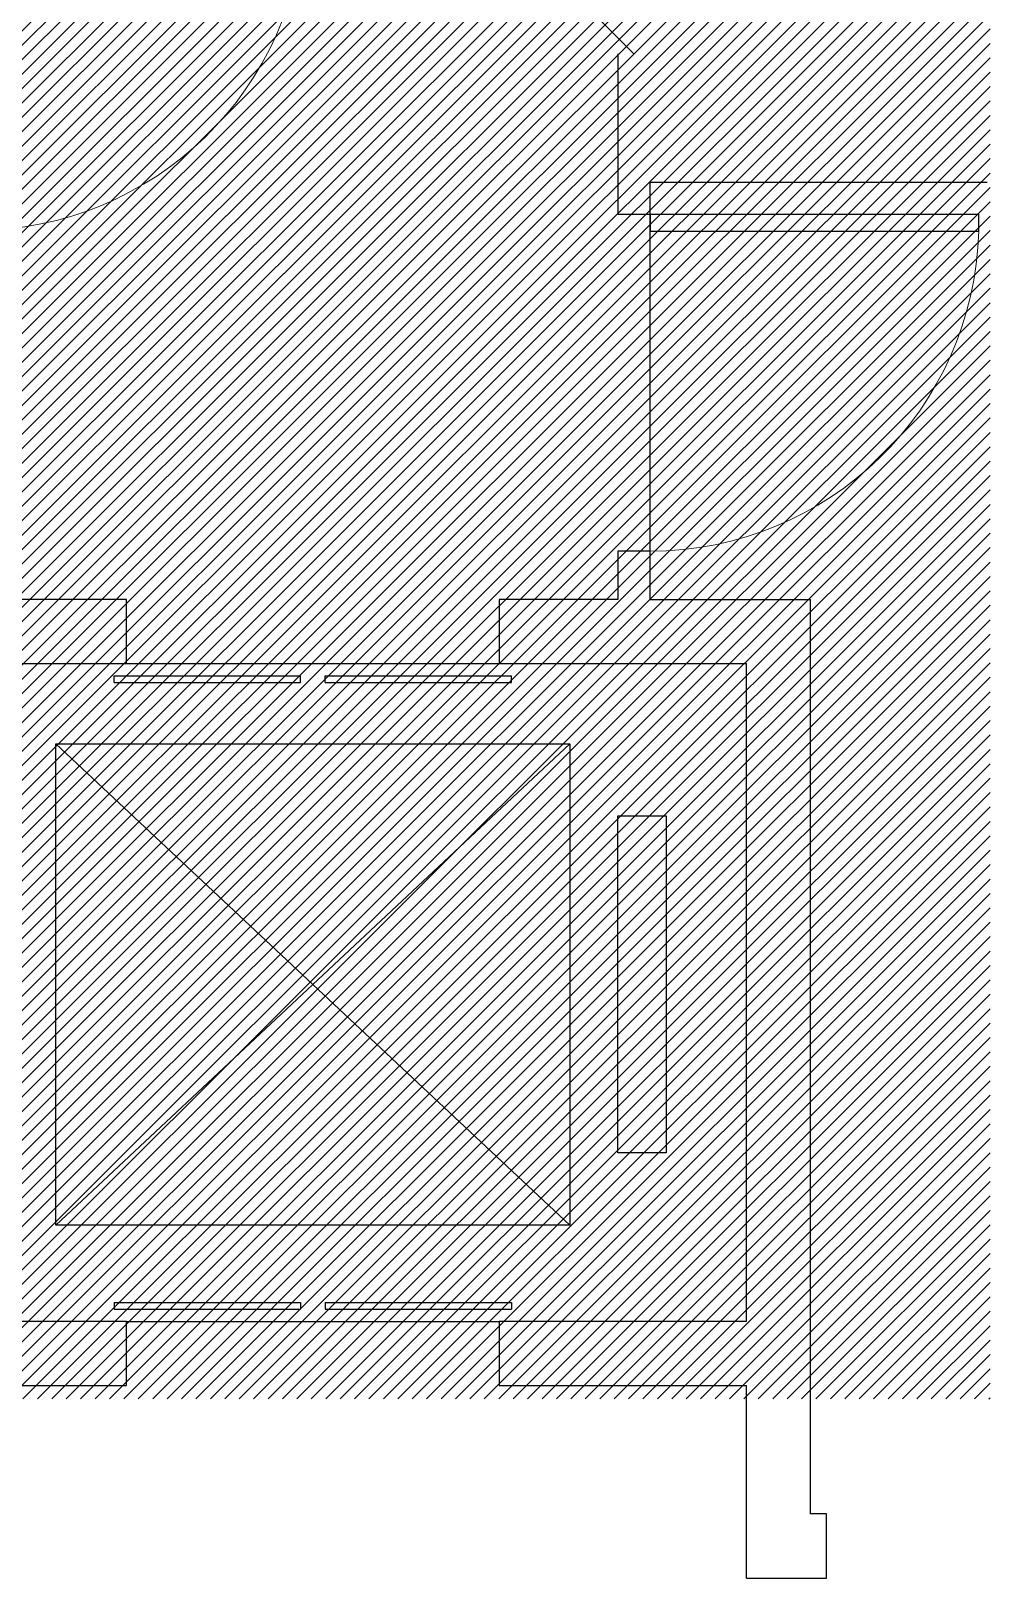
# Model space of a CAD drawing. Header units: inches. Extents: x -2597087 to 134135, y -662679 to 20000.
# Drawn here: x 18790 to 21777, y -61292 to -56470 of the extents above; entities that cross this region are included whole.
import ezdxf

# ---------------------------------------------------------------- set-up
doc = ezdxf.new("R2010")
doc.units = ezdxf.units.IN
doc.header["$LTSCALE"] = 100
doc.header["$MEASUREMENT"] = 0
doc.layers.get('0').update_dxf_attribs({"linetype": 'CONTINUOUS'})
for name, color, linetype in [('003门', 17, 'CONTINUOUS'), ('EVTR', 2, 'CONTINUOUS'), ('HAT【填充】', 250, 'CONTINUOUS'), ('WALL', 7, 'CONTINUOUS'), ('WINDOW', 4, 'CONTINUOUS')]:
    doc.layers.add(name, color=color, linetype=linetype)

# ---------------------------------------------------------------- blocks, each defined once
blk = doc.blocks.new('$DorLib2D$00000001')
for p, q in [((0.45, 0.975), (0.5, 0.975)), ((0.45, 0), (0.45, 0.975)), ((0.5, 0), (0.5, 0.975)), ((0.5, 0), (0.45, 0))]:
    blk.add_line(p, q)
at = {"lineweight": 13}
blk.add_arc((0.475, 0), 0.975, 91.4693, 180, dxfattribs=at)
blk = doc.blocks.new('$DORLIB2D$00000127')
at = {"color": 0}
for points in [[(-0.5333, 0.7949), (-0.5333, 0.6904)], [(-0.0333, 0.7949), (-0.5333, 0.7949)], [(-0.0333, 0.7949), (-0.0333, 0.6904)], [(0.5333, 0.7949), (0.0333, 0.7949)], [(0.0333, 0.7949), (0.0333, 0.6904)], [(0.5333, 0.7949), (0.5333, 0.6904)], [(-0.0333, 0.6904), (-0.5333, 0.6904)], [(0.5333, 0.6904), (0.0333, 0.6904)], [(0.5, 0.5), (-0.5, 0.5)]]:
    blk.add_lwpolyline(points, dxfattribs=at)
blk = doc.blocks.new('$DorLib2D$00000114')
at = {"color": 0}
blk.add_line((0.5, 0), (-0.2071, 0.7071), dxfattribs=at)
blk.add_arc((0.5, 0), 1, 135, 180, dxfattribs=at)
blk = doc.blocks.new('A$C021D4E37')
at = {"layer": 'HAT【填充】'}
h = blk.add_hatch(dxfattribs=at)
h.set_pattern_fill('ANSI31', color=250, scale=10, style=0)
h.set_pattern_definition([(45, (12097.113, 55359.113), (-22.45064, 22.45064), [])])
h.paths.add_polyline_path([(15268.417, 2173.462), (15268.417, -3767.756), (18327.222, -3767.756), (18327.222, 2173.462)])
at = {"layer": 'EVTR'}
for p, q in [((15418.417, -3226.538), (15418.417, -1726.538)), ((15418.417, -1726.538), (17018.417, -1726.538)), ((17018.417, -3226.538), (15418.417, -1726.538)), ((15418.417, -3226.538), (17018.417, -1726.538)), ((17018.417, -1726.538), (17018.417, -3226.538)), ((17168.417, -3001.538), (17168.417, -1951.538)), ((17168.417, -1951.538), (17318.417, -1951.538)), ((17318.417, -1951.538), (17318.417, -3001.538)), ((17318.417, -3001.538), (17168.417, -3001.538)), ((17018.417, -3226.538), (15418.417, -3226.538))]:
    blk.add_line(p, q, dxfattribs=at)
at = {"layer": 'WALL'}
for p, q in [((17168.417, 423.462), (17168.417, 123.462)), ((17168.417, 123.462), (17168.417, -76.538)), ((17268.417, 23.462), (18218.417, 23.462)), ((17268.417, -76.538), (17268.417, 23.462)), ((18218.417, 23.462), (18318.417, 23.462)), ((17168.417, -76.538), (17268.417, -76.538)), ((17268.417, -1126.538), (17168.417, -1126.538)), ((17168.417, -1126.538), (17168.417, -1276.538)), ((17268.417, -1276.538), (17268.417, -1126.538)), ((15638.417, -1276.538), (15068.417, -1276.538)), ((15638.417, -1476.538), (15638.417, -1276.538)), ((17168.417, -1276.538), (16798.417, -1276.538)), ((16798.417, -1276.538), (16798.417, -1476.538)), ((17268.417, -1276.538), (17768.417, -1276.538)), ((17768.417, -3626.538), (17768.417, -1276.538)), ((15268.417, -1476.538), (15638.417, -1476.538)), ((16798.417, -1476.538), (17268.417, -1476.538)), ((17268.417, -1476.538), (17568.417, -1476.538)), ((17568.417, -3526.538), (17568.417, -1476.538)), ((15638.417, -3526.538), (15268.417, -3526.538)), ((15638.417, -3726.538), (15638.417, -3526.538)), ((17568.417, -3526.538), (16798.417, -3526.538)), ((16798.417, -3526.538), (16798.417, -3726.538)), ((17768.417, -4126.538), (17768.417, -3626.538)), ((15068.417, -3726.538), (15638.417, -3726.538)), ((16798.417, -3726.538), (17568.417, -3726.538)), ((17568.417, -4326.538), (17568.417, -3726.538)), ((17818.417, -4126.538), (17768.417, -4126.538)), ((17818.417, -4326.538), (17818.417, -4126.538)), ((17568.417, -4326.538), (17818.417, -4326.538))]:
    blk.add_line(p, q, dxfattribs=at)
at = {"layer": 'WINDOW'}
blk.add_line((17268.417, -1126.538), (17268.417, -76.538), dxfattribs=at)
at = {"layer": '003门', "xscale": -1050, "yscale": 1050, "zscale": 1050, "rotation": 270}
blk.add_blockref('$DorLib2D$00000001', (15168.417, 398.462), dxfattribs=at)
at = {"layer": 'WINDOW'}
for name, p, xscale, yscale, zscale, rotation in [('$DorLib2D$00000114', (17218.417, 723.462), -600, 600, -600, 90.00000000000703), ('$DorLib2D$00000001', (17268.417, -601.538), 1050, -1050, 1050, 90.00000000001334)]:
    blk.add_blockref(name, p, dxfattribs=dict(at, xscale=xscale, yscale=yscale, zscale=zscale, rotation=rotation))
at = {"layer": 'WINDOW', "xscale": -1160, "zscale": -1160}
for p, yscale in [((16218.417, -1376.538), -200), ((16218.417, -3626.538), 200)]:
    blk.add_blockref('$DORLIB2D$00000127', p, dxfattribs=dict(at, yscale=yscale))

msp = doc.modelspace()

# ---------------------------------------------------------------- block references
msp.add_blockref('A$C021D4E37', (3449.477, -56965.288))

doc.saveas('drawing.dxf')
